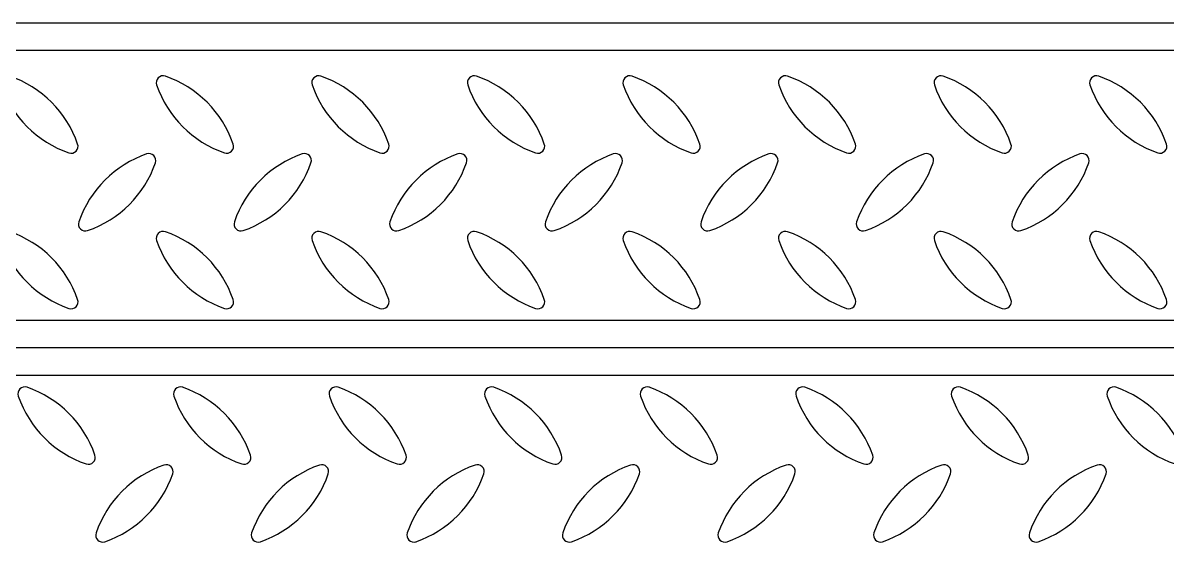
# Model space of a CAD drawing. Header units: millimetres. Extents: x -73584 to -37571, y -61249 to -50748.
# Drawn here: x -52204 to -51873, y -59690.7 to -59540.6 of the extents above; entities that cross this region are included whole.
import ezdxf

# ---------------------------------------------------------------- set-up
doc = ezdxf.new("R2010")
doc.units = ezdxf.units.MM
doc.header["$LTSCALE"] = 200

# ---------------------------------------------------------------- blocks, each defined once
blk = doc.blocks.new('SPRING-WASHER_DIN-127-B_M8_A2-70_STAINLESS-STEEL_2__17', base_point=(57.1, -155.2))
at = {"color": 140, "linetype": 'Continuous'}
for p, q in [((57.1, -155.2), (60.45, -155.2)), ((60.45, -155.2), (60.75, -155.2)), ((60.75, -155.2), (62.65, -155.2)), ((62.65, -155.2), (63.19, -155.2)), ((63.19, -155.2), (63.43, -155.2)), ((63.43, -155.2), (67.3, -155.2)), ((67.3, -155.2), (68.25, -155.2)), ((68.25, -155.2), (68.55, -155.2)), ((68.55, -155.2), (71.9, -155.2))]:
    blk.add_line(p, q, dxfattribs=at)
blk = doc.blocks.new('HEXAGON-NYLON-LOCKNUT_DIN-985_M8_A2-70_STAINLESS-STEEL__18', base_point=(56.99, -155.2))
at = {"color": 140, "linetype": 'Continuous'}
for p, q in [((56.99, -155.2), (57.1, -155.2)), ((57.1, -155.2), (60.45, -155.2)), ((60.45, -155.2), (60.75, -155.2)), ((60.75, -155.2), (62.65, -155.2)), ((62.65, -155.2), (63.19, -155.2)), ((63.19, -155.2), (63.43, -155.2)), ((63.43, -155.2), (67.3, -155.2)), ((67.3, -155.2), (68.25, -155.2)), ((68.25, -155.2), (68.55, -155.2)), ((68.55, -155.2), (71.9, -155.2)), ((71.9, -155.2), (72.01, -155.2))]:
    blk.add_line(p, q, dxfattribs=at)
blk = doc.blocks.new('SPRING-WASHER_DIN-127-B_M8_A2-70_STAINLESS-STEEL__19', base_point=(57.1, -171.2))
at = {"color": 140, "linetype": 'Continuous'}
for p, q in [((59.84, -171.2), (57.1, -171.2)), ((60.45, -171.2), (59.84, -171.2)), ((60.5, -171.2), (60.45, -171.2)), ((62.65, -171.2), (60.5, -171.2)), ((63.19, -171.2), (62.65, -171.2)), ((63.43, -171.2), (63.19, -171.2)), ((67.27, -171.2), (63.43, -171.2)), ((67.3, -171.2), (67.27, -171.2)), ((68.5, -171.2), (67.3, -171.2)), ((68.55, -171.2), (68.5, -171.2)), ((71.9, -171.2), (68.55, -171.2))]:
    blk.add_line(p, q, dxfattribs=at)
blk = doc.blocks.new('HEX-BOLT-FULLY-THREADED_DIN-933_M8x30_A2-70_STAINLESS-STEEL__20', base_point=(57.07, -171.2))
at = {"color": 140, "linetype": 'Continuous'}
for p, q in [((57.1, -171.2), (57.07, -171.2)), ((59.84, -171.2), (57.1, -171.2)), ((60.45, -171.2), (59.84, -171.2)), ((60.5, -171.2), (60.45, -171.2)), ((62.65, -171.2), (60.5, -171.2)), ((63.19, -171.2), (62.65, -171.2)), ((63.43, -171.2), (63.19, -171.2)), ((67.27, -171.2), (63.43, -171.2)), ((67.3, -171.2), (67.27, -171.2)), ((68.5, -171.2), (67.3, -171.2)), ((68.55, -171.2), (68.5, -171.2)), ((71.9, -171.2), (68.55, -171.2)), ((71.93, -171.2), (71.9, -171.2))]:
    blk.add_line(p, q, dxfattribs=at)
blk = doc.blocks.new('PH_23-SCREW-FIX-PLATFORM_Absen-M2_9_3__21', base_point=(56.99, -171.2))
for name, p in [('HEXAGON-NYLON-LOCKNUT_DIN-985_M8_A2-70_STAINLESS-STEEL__18', (56.99, -155.2)), ('SPRING-WASHER_DIN-127-B_M8_A2-70_STAINLESS-STEEL_2__17', (57.1, -155.2)), ('HEX-BOLT-FULLY-THREADED_DIN-933_M8x30_A2-70_STAINLESS-STEEL__20', (57.07, -171.2)), ('SPRING-WASHER_DIN-127-B_M8_A2-70_STAINLESS-STEEL__19', (57.1, -171.2))]:
    blk.add_blockref(name, p)
blk = doc.blocks.new('PH_23-SCREWS__45', base_point=(-410.5, -216.7))
blk.add_blockref('PH_23-SCREW-FIX-PLATFORM_Absen-M2_9_3__21', (56.99, -171.2))
blk = doc.blocks.new('23-D0550-A_PLATFORM-1m_STACKING_Absen__48', base_point=(-446.5, -257.2))
at = {"color": 7, "linetype": 'Continuous'}
blk.add_line((547.5, -163.2), (-418.5, -163.2), dxfattribs=at)
at = {"color": 140, "linetype": 'Continuous'}
for p, q in [((57.07, -171.2), (-128.07, -171.2)), ((57.1, -171.2), (57.07, -171.2)), ((59.84, -171.2), (57.1, -171.2)), ((60.45, -171.2), (59.84, -171.2)), ((60.5, -171.2), (60.45, -171.2)), ((62.65, -171.2), (60.5, -171.2)), ((63.19, -171.2), (62.65, -171.2)), ((63.43, -171.2), (63.19, -171.2)), ((67.27, -171.2), (63.43, -171.2)), ((67.3, -171.2), (67.27, -171.2)), ((68.5, -171.2), (67.3, -171.2)), ((68.55, -171.2), (68.5, -171.2)), ((71.9, -171.2), (68.55, -171.2)), ((71.93, -171.2), (71.9, -171.2)), ((257.07, -171.2), (71.93, -171.2))]:
    blk.add_line(p, q, dxfattribs=at)
for centre, radius, start, end in [((-99.69, -176.51), 2, 70.9892, 199.0108), ((-109.36, -204.56), 31.67, 19.0108, 70.9892), ((-54.69, -176.51), 2, 70.9892, 199.0108), ((-64.36, -204.56), 31.67, 19.0108, 70.9892), ((-9.69, -176.51), 2, 70.9892, 199.0108), ((-19.36, -204.56), 31.67, 19.0108, 70.9892), ((35.31, -176.51), 2, 70.9892, 199.0108), ((25.64, -204.56), 31.67, 19.0108, 70.9892), ((80.31, -176.51), 2, 70.9892, 199.0108), ((70.64, -204.56), 31.67, 19.0108, 70.9892), ((125.31, -176.51), 2, 70.9892, 199.0108), ((115.64, -204.56), 31.67, 19.0108, 70.9892), ((170.31, -176.51), 2, 70.9892, 199.0108), ((160.64, -204.56), 31.67, 19.0108, 70.9892), ((215.31, -176.51), 2, 70.9892, 199.0108), ((205.64, -204.56), 31.67, 19.0108, 70.9892), ((-71.64, -166.84), 31.67, 199.0108, 250.9892), ((-26.64, -166.84), 31.67, 199.0108, 250.9892), ((18.36, -166.84), 31.67, 199.0108, 250.9892), ((63.36, -166.84), 31.67, 199.0108, 250.9892), ((108.36, -166.84), 31.67, 199.0108, 250.9892), ((153.36, -166.84), 31.67, 199.0108, 250.9892), ((198.36, -166.84), 31.67, 199.0108, 250.9892), ((243.36, -166.84), 31.67, 199.0108, 250.9892), ((-81.31, -194.89), 2, 250.9892, 19.0108), ((-36.31, -194.89), 2, 250.9892, 19.0108), ((8.69, -194.89), 2, 250.9892, 19.0108), ((53.69, -194.89), 2, 250.9892, 19.0108), ((98.69, -194.89), 2, 250.9892, 19.0108), ((143.69, -194.89), 2, 250.9892, 19.0108), ((188.69, -194.89), 2, 250.9892, 19.0108), ((-49.14, -227.06), 31.67, 109.0108, 160.9892), ((-58.81, -199.01), 2, 340.9892, 109.0108), ((-4.14, -227.06), 31.67, 109.0108, 160.9892), ((-13.81, -199.01), 2, 340.9892, 109.0108), ((40.86, -227.06), 31.67, 109.0108, 160.9892), ((31.19, -199.01), 2, 340.9892, 109.0108), ((85.86, -227.06), 31.67, 109.0108, 160.9892), ((76.19, -199.01), 2, 340.9892, 109.0108), ((130.86, -227.06), 31.67, 109.0108, 160.9892), ((121.19, -199.01), 2, 340.9892, 109.0108), ((175.86, -227.06), 31.67, 109.0108, 160.9892), ((166.19, -199.01), 2, 340.9892, 109.0108), ((220.86, -227.06), 31.67, 109.0108, 160.9892), ((211.19, -199.01), 2, 340.9892, 109.0108), ((-86.86, -189.34), 31.67, 289.0108, 340.9892), ((-41.86, -189.34), 31.67, 289.0108, 340.9892), ((3.14, -189.34), 31.67, 289.0108, 340.9892), ((48.14, -189.34), 31.67, 289.0108, 340.9892), ((93.14, -189.34), 31.67, 289.0108, 340.9892), ((138.14, -189.34), 31.67, 289.0108, 340.9892), ((183.14, -189.34), 31.67, 289.0108, 340.9892), ((-77.19, -217.39), 2, 160.9892, 289.0108), ((-32.19, -217.39), 2, 160.9892, 289.0108), ((12.81, -217.39), 2, 160.9892, 289.0108), ((57.81, -217.39), 2, 160.9892, 289.0108), ((102.81, -217.39), 2, 160.9892, 289.0108), ((147.81, -217.39), 2, 160.9892, 289.0108), ((192.81, -217.39), 2, 160.9892, 289.0108)]:
    blk.add_arc(centre, radius, start, end, dxfattribs=at)
blk = doc.blocks.new('23-D0550-A_PLATFORM-1m_STACKING_Absen_2__49', base_point=(-446.5, -163.2))
at = {"color": 7, "linetype": 'Continuous'}
for p, q in [((-426.5, -69.2), (555.5, -69.2)), ((547.5, -163.2), (-418.5, -163.2))]:
    blk.add_line(p, q, dxfattribs=at)
at = {"color": 140, "linetype": 'Continuous'}
for p, q in [((564.3, -77.2), (-435.3, -77.2)), ((-127.99, -155.2), (56.99, -155.2)), ((56.99, -155.2), (57.1, -155.2)), ((57.1, -155.2), (60.45, -155.2)), ((60.45, -155.2), (60.75, -155.2)), ((60.75, -155.2), (62.65, -155.2)), ((62.65, -155.2), (63.19, -155.2)), ((63.19, -155.2), (63.43, -155.2)), ((63.43, -155.2), (67.3, -155.2)), ((67.3, -155.2), (68.25, -155.2)), ((68.25, -155.2), (68.55, -155.2)), ((68.55, -155.2), (71.9, -155.2)), ((71.9, -155.2), (72.01, -155.2)), ((72.01, -155.2), (256.99, -155.2))]:
    blk.add_line(p, q, dxfattribs=at)
for centre, radius, start, end in [((-114.36, -114.56), 31.67, 19.0108, 70.9892), ((-59.69, -86.51), 2, 70.9892, 199.0108), ((-69.36, -114.56), 31.67, 19.0108, 70.9892), ((-14.69, -86.51), 2, 70.9892, 199.0108), ((-24.36, -114.56), 31.67, 19.0108, 70.9892), ((30.31, -86.51), 2, 70.9892, 199.0108), ((20.64, -114.56), 31.67, 19.0108, 70.9892), ((75.31, -86.51), 2, 70.9892, 199.0108), ((65.64, -114.56), 31.67, 19.0108, 70.9892), ((120.31, -86.51), 2, 70.9892, 199.0108), ((110.64, -114.56), 31.67, 19.0108, 70.9892), ((165.31, -86.51), 2, 70.9892, 199.0108), ((155.64, -114.56), 31.67, 19.0108, 70.9892), ((210.31, -86.51), 2, 70.9892, 199.0108), ((200.64, -114.56), 31.67, 19.0108, 70.9892), ((-76.64, -76.84), 31.67, 199.0108, 250.9892), ((-31.64, -76.84), 31.67, 199.0108, 250.9892), ((13.36, -76.84), 31.67, 199.0108, 250.9892), ((58.36, -76.84), 31.67, 199.0108, 250.9892), ((103.36, -76.84), 31.67, 199.0108, 250.9892), ((148.36, -76.84), 31.67, 199.0108, 250.9892), ((193.36, -76.84), 31.67, 199.0108, 250.9892), ((238.36, -76.84), 31.67, 199.0108, 250.9892), ((-86.31, -104.89), 2, 250.9892, 19.0108), ((-41.31, -104.89), 2, 250.9892, 19.0108), ((3.69, -104.89), 2, 250.9892, 19.0108), ((48.69, -104.89), 2, 250.9892, 19.0108), ((93.69, -104.89), 2, 250.9892, 19.0108), ((138.69, -104.89), 2, 250.9892, 19.0108), ((183.69, -104.89), 2, 250.9892, 19.0108), ((228.69, -104.89), 2, 250.9892, 19.0108), ((-54.14, -137.06), 31.67, 109.0108, 160.9892), ((-63.81, -109.01), 2, 340.9892, 109.0108), ((-9.14, -137.06), 31.67, 109.0108, 160.9892), ((-18.81, -109.01), 2, 340.9892, 109.0108), ((35.86, -137.06), 31.67, 109.0108, 160.9892), ((26.19, -109.01), 2, 340.9892, 109.0108), ((80.86, -137.06), 31.67, 109.0108, 160.9892), ((71.19, -109.01), 2, 340.9892, 109.0108), ((125.86, -137.06), 31.67, 109.0108, 160.9892), ((116.19, -109.01), 2, 340.9892, 109.0108), ((170.86, -137.06), 31.67, 109.0108, 160.9892), ((161.19, -109.01), 2, 340.9892, 109.0108), ((215.86, -137.06), 31.67, 109.0108, 160.9892), ((206.19, -109.01), 2, 340.9892, 109.0108), ((-91.86, -99.34), 31.67, 289.0108, 340.9892), ((-46.86, -99.34), 31.67, 289.0108, 340.9892), ((-1.86, -99.34), 31.67, 289.0108, 340.9892), ((43.14, -99.34), 31.67, 289.0108, 340.9892), ((88.14, -99.34), 31.67, 289.0108, 340.9892), ((133.14, -99.34), 31.67, 289.0108, 340.9892), ((178.14, -99.34), 31.67, 289.0108, 340.9892), ((-82.19, -127.39), 2, 160.9892, 289.0108), ((-37.19, -127.39), 2, 160.9892, 289.0108), ((7.81, -127.39), 2, 160.9892, 289.0108), ((52.81, -127.39), 2, 160.9892, 289.0108), ((97.81, -127.39), 2, 160.9892, 289.0108), ((142.81, -127.39), 2, 160.9892, 289.0108), ((187.81, -127.39), 2, 160.9892, 289.0108), ((-76.64, -121.84), 31.67, 199.0108, 250.9892), ((-114.36, -159.56), 31.67, 19.0108, 70.9892), ((-59.69, -131.51), 2, 70.9892, 199.0108), ((-31.64, -121.84), 31.67, 199.0108, 250.9892), ((-69.36, -159.56), 31.67, 19.0108, 70.9892), ((-14.69, -131.51), 2, 70.9892, 199.0108), ((13.36, -121.84), 31.67, 199.0108, 250.9892), ((-24.36, -159.56), 31.67, 19.0108, 70.9892), ((30.31, -131.51), 2, 70.9892, 199.0108), ((58.36, -121.84), 31.67, 199.0108, 250.9892), ((20.64, -159.56), 31.67, 19.0108, 70.9892), ((75.31, -131.51), 2, 70.9892, 199.0108), ((103.36, -121.84), 31.67, 199.0108, 250.9892), ((65.64, -159.56), 31.67, 19.0108, 70.9892), ((120.31, -131.51), 2, 70.9892, 199.0108), ((148.36, -121.84), 31.67, 199.0108, 250.9892), ((110.64, -159.56), 31.67, 19.0108, 70.9892), ((165.31, -131.51), 2, 70.9892, 199.0108), ((193.36, -121.84), 31.67, 199.0108, 250.9892), ((155.64, -159.56), 31.67, 19.0108, 70.9892), ((210.31, -131.51), 2, 70.9892, 199.0108), ((238.36, -121.84), 31.67, 199.0108, 250.9892), ((200.64, -159.56), 31.67, 19.0108, 70.9892), ((-86.31, -149.89), 2, 250.9892, 19.0108), ((-41.31, -149.89), 2, 250.9892, 19.0108), ((3.69, -149.89), 2, 250.9892, 19.0108), ((48.69, -149.89), 2, 250.9892, 19.0108), ((93.69, -149.89), 2, 250.9892, 19.0108), ((138.69, -149.89), 2, 250.9892, 19.0108), ((183.69, -149.89), 2, 250.9892, 19.0108), ((228.69, -149.89), 2, 250.9892, 19.0108)]:
    blk.add_arc(centre, radius, start, end, dxfattribs=at)
blk = doc.blocks.new('23-A0300-A_WELDING-ASSEMBLY_PLATFORM-1m_STACKING_Absen__50', base_point=(-459.5, -257.2))
for name, p in [('23-D0550-A_PLATFORM-1m_STACKING_Absen_2__49', (-446.5, -163.2)), ('23-D0550-A_PLATFORM-1m_STACKING_Absen__48', (-446.5, -257.2))]:
    blk.add_blockref(name, p)
blk = doc.blocks.new('23-A0227-B_PLATFORM-1m_STACKING_Absen__51', base_point=(-459.5, -257.2))
for name, p in [('23-A0300-A_WELDING-ASSEMBLY_PLATFORM-1m_STACKING_Absen__50', (-459.5, -257.2)), ('PH_23-SCREWS__45', (-410.5, -216.7))]:
    blk.add_blockref(name, p)

msp = doc.modelspace()

# ---------------------------------------------------------------- block references
msp.add_blockref('23-A0227-B_PLATFORM-1m_STACKING_Absen__51', (-52563.278, -59728.55))

doc.saveas('drawing.dxf')
